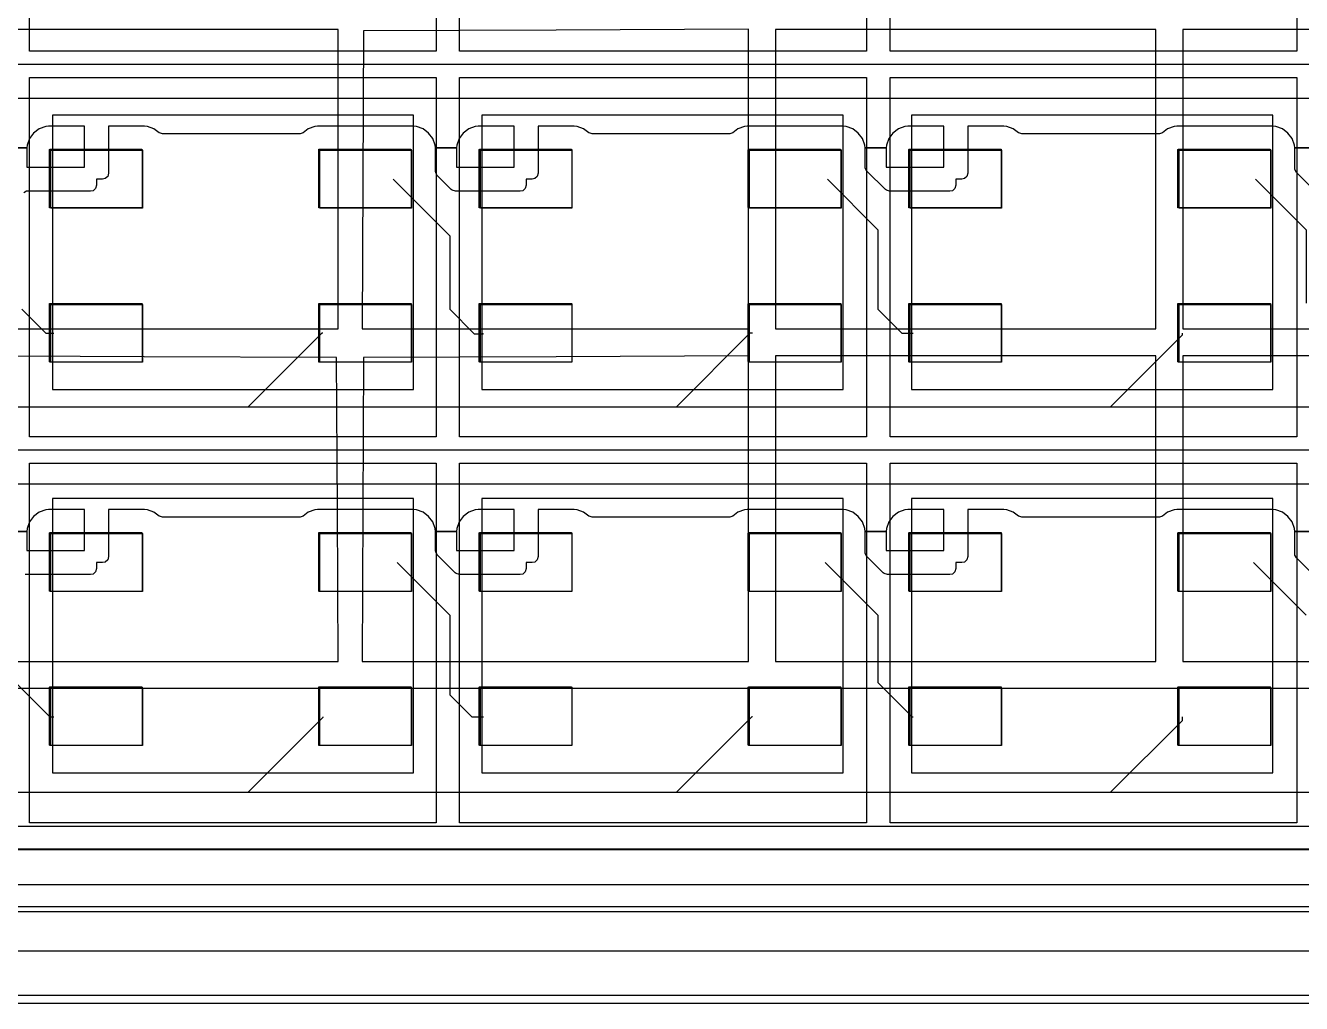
# Model space of a CAD drawing. Header units: millimetres. Extents: x -1.3 to 64.8, y -0.8 to 38.3.
# Drawn here: x 24.37 to 50.87, y -0.77 to 19.53 of the extents above; entities that cross this region are included whole.
import ezdxf

# ---------------------------------------------------------------- set-up
doc = ezdxf.new("R2010")
doc.units = ezdxf.units.MM
for name, color, linetype in [('border', 7, 'CONTINUOUS'), ('cut', 7, 'CONTINUOUS'), ('grid', 7, 'CONTINUOUS'), ('inner', 7, 'CONTINUOUS'), ('pcb', 7, 'CONTINUOUS'), ('stuffs', 7, 'CONTINUOUS'), ('Tobinner', 7, 'CONTINUOUS'), ('Topborder', 7, 'CONTINUOUS')]:
    doc.layers.add(name, color=color, linetype=linetype)

msp = doc.modelspace()

# ---------------------------------------------------------------- linework, layer by layer
at = {"layer": 'border', "color": 7}
msp.add_lwpolyline([(-0.069511, 37.23564), (62.43294, 37.23564), (62.43294, 0.31104), (-0.069511, 0.31104)], close=True, dxfattribs=at)
at = {"layer": 'cut', "color": 7}
msp.add_lwpolyline([(15.024196, 35.01991), (60.201652, 35.03441), (60.201652, 2.42957), (15.037168, 2.42957)], close=True, dxfattribs=at)
at = {"layer": 'grid', "color": 7}
for points in [[(15.026577, 35.02195), (15.026577, 2.42693), (60.196081, 2.42693), (60.196081, 35.02205)], [(24.450291, 26.46379), (32.899472, 26.46379), (32.899472, 19.00043), (24.450291, 19.00043)], [(33.385387, 26.46379), (41.836731, 26.46379), (41.836731, 19.00043), (33.385387, 19.00043)], [(42.323186, 26.46379), (50.772368, 26.46379), (50.772368, 19.00043), (42.323186, 19.00043)], [(24.450291, 18.45184), (32.899472, 18.45184), (32.899472, 10.99092), (24.450291, 10.99092)], [(33.385387, 18.45184), (41.836731, 18.45184), (41.836731, 10.99092), (33.385387, 10.99092)], [(42.323186, 18.45184), (50.772368, 18.45184), (50.772368, 10.99092), (42.323186, 10.99092)], [(24.450291, 10.44174), (32.899472, 10.44174), (32.899472, 2.97897), (24.450291, 2.97897)], [(33.385387, 10.44174), (41.836731, 10.44174), (41.836731, 2.97897), (33.385387, 2.97897)], [(42.323186, 10.44174), (50.772368, 10.44174), (50.772368, 2.97897), (42.323186, 2.97897)]]:
    msp.add_lwpolyline(points, close=True, dxfattribs=at)
at = {"layer": 'inner', "color": 7}
msp.add_lwpolyline([(1.277026, 18.83154), (1.277026, 36.42633), (31.3995, 36.42633), (61.521972, 36.42633), (61.521972, 18.83154), (61.521972, 1.23675), (31.3995, 1.23675), (1.277026, 1.23675)], close=True, dxfattribs=at)
at = {"layer": 'pcb', "color": 7}
for points in [[(1.8009, 35.99884), (29.946, 35.99884), (30.0131, 35.97914), (30.0588, 35.92634), (30.07, 35.87484), (30.07, 34.27134), (44.0262, 34.27134), (44.0262, 35.87484), (44.0459, 35.94184), (44.0987, 35.98764), (44.1502, 35.99884), (60.8769, 35.99884), (60.9439, 35.97914), (60.9897, 35.92634), (61.0009, 35.87484), (61.0009, 1.81784), (60.9812, 1.75084), (60.9284, 1.70504), (60.8769, 1.69384), (13.4529, 1.69384)], [(58.1994, 24.30734), (59.7234, 22.78334), (59.7234, 19.98934), (58.4534, 18.71934), (15.7814, 18.71934), (15.2734, 18.21134), (15.2734, 13.40264)], [(16.1229, 18.01884), (58.5224, 18.01884)], [(23.9629, 16.98784), (24.3962, 16.98784), (24.3962, 16.59004), (25.5961, 16.59004), (25.5961, 17.44004), (24.8483, 17.44004), (24.7888, 17.43364), (24.7888, 17.43364), (24.6541, 17.38334), (24.6541, 17.38334), (24.539, 17.29724), (24.539, 17.29724), (24.4528, 17.18214), (24.4528, 17.18214), (24.4026, 17.04734), (24.4026, 17.04734), (24.3962, 16.98784), (23.9629, 16.98784)], [(51.1617, 16.98784), (50.7284, 16.98784), (50.7284, 16.98784), (50.7284, 16.98784), (50.7224, 17.04754), (50.6721, 17.18234), (50.6721, 17.18234), (50.5859, 17.29754), (50.5859, 17.29754), (50.4707, 17.38384), (50.4707, 17.38384), (50.3358, 17.43414), (50.3358, 17.43414), (50.2762, 17.44054), (50.2762, 17.44054), (50.2762, 17.44054), (50.2762, 17.44054), (48.2805, 17.44054), (48.2805, 17.44054), (48.2209, 17.43414), (48.086, 17.38384), (48.086, 17.38384), (47.9804, 17.30474), (47.9149, 17.28034), (47.9061, 17.28004), (45.0618, 17.28004), (44.9947, 17.29974), (44.9875, 17.30474), (44.8824, 17.38334), (44.8824, 17.38334), (44.7477, 17.43364), (44.7477, 17.43364), (44.6882, 17.44004), (43.9403, 17.44004), (43.9403, 16.46404), (43.9207, 16.39694), (43.8679, 16.35124), (43.8164, 16.34004), (43.6903, 16.34004), (43.6903, 16.21404), (43.6707, 16.14694), (43.6179, 16.10124), (43.5664, 16.09004), (42.3128, 16.09004), (42.2457, 16.10974), (42.2251, 16.12634), (41.8427, 16.50864), (41.8092, 16.57004), (41.8064, 16.59634), (41.8064, 16.98784), (42.2396, 16.98784), (42.2396, 16.59004), (43.4396, 16.59004), (43.4396, 17.44004), (42.6918, 17.44004), (42.6323, 17.43364), (42.6323, 17.43364), (42.4976, 17.38334), (42.4976, 17.38334), (42.3825, 17.29724), (42.3825, 17.29724), (42.2963, 17.18214), (42.2963, 17.18214), (42.2461, 17.04734), (42.2461, 17.04734), (42.2396, 16.98784), (41.8064, 16.98784), (41.8064, 16.98784), (41.8064, 16.98784), (41.8, 17.04754), (41.7497, 17.18234), (41.7497, 17.18234), (41.6634, 17.29754), (41.6634, 17.29754), (41.5482, 17.38384), (41.5482, 17.38384), (41.4134, 17.43414), (41.4134, 17.43414), (41.3538, 17.44054), (41.3538, 17.44054), (41.3538, 17.44054), (41.3538, 17.44054), (39.358, 17.44054), (39.358, 17.44054), (39.2984, 17.43414), (39.1636, 17.38384), (39.1636, 17.38384), (39.058, 17.30474), (38.9925, 17.28034), (38.9836, 17.28004), (36.1393, 17.28004), (36.0723, 17.29974), (36.065, 17.30474), (35.96, 17.38334), (35.96, 17.38334), (35.8253, 17.43364), (35.8253, 17.43364), (35.7657, 17.44004), (35.0179, 17.44004), (35.0179, 16.46404), (34.9982, 16.39694), (34.9454, 16.35124), (34.8939, 16.34004), (34.7679, 16.34004), (34.7679, 16.21404), (34.7482, 16.14694), (34.6954, 16.10124), (34.6439, 16.09004), (33.2958, 16.09004), (33.2287, 16.10974), (33.2081, 16.12634), (32.921, 16.41344), (32.8875, 16.47474), (32.8846, 16.50114), (32.8846, 16.98784), (33.3179, 16.98784), (33.3179, 16.59004), (34.5179, 16.59004), (34.5179, 17.44004), (33.7701, 17.44004), (33.7105, 17.43364), (33.7105, 17.43364), (33.5758, 17.38334), (33.5758, 17.38334), (33.4607, 17.29724), (33.4607, 17.29724), (33.3745, 17.18214), (33.3745, 17.18214), (33.3243, 17.04734), (33.3243, 17.04734), (33.3179, 16.98784), (32.8846, 16.98784), (32.8846, 16.98784), (32.8846, 16.98784), (32.8782, 17.04754), (32.8279, 17.18234), (32.8279, 17.18234), (32.7417, 17.29754), (32.7417, 17.29754), (32.6265, 17.38384), (32.6265, 17.38384), (32.4916, 17.43414), (32.4916, 17.43414), (32.432, 17.44054), (32.432, 17.44054), (32.432, 17.44054), (32.432, 17.44054), (30.4363, 17.44054), (30.4363, 17.44054), (30.3767, 17.43414), (30.2418, 17.38384), (30.2418, 17.38384), (30.1362, 17.30474), (30.0707, 17.28034), (30.0619, 17.28004), (27.2176, 17.28004), (27.1505, 17.29974), (27.1433, 17.30474), (27.0382, 17.38334), (27.0382, 17.38334), (26.9035, 17.43364), (26.9035, 17.43364), (26.844, 17.44004), (26.0961, 17.44004), (26.0961, 16.46404), (26.0765, 16.39694), (26.0237, 16.35124), (25.9721, 16.34004), (25.8461, 16.34004), (25.8461, 16.21404), (25.8265, 16.14694), (25.7737, 16.10124), (25.7221, 16.09004), (24.3934, 16.09004), (24.3381, 16.05984)], [(51.1151, 16.12634), (50.7645, 16.47694), (50.731, 16.53824), (50.728, 16.56464), (50.728, 16.98784), (51.1613, 16.98784)], [(32.0037, 16.34004), (33.1804, 15.16334)], [(41.0207, 16.34004), (42.0704, 15.29034), (42.0704, 13.63934), (42.5697, 13.14004), (42.8007, 13.14004)], [(49.9107, 16.34004), (50.9604, 15.29034), (50.9604, 13.76634)], [(33.1804, 15.16334), (33.1804, 13.63934), (33.6884, 13.13134), (33.8702, 13.13134)], [(24.2904, 13.63934), (24.7897, 13.14004)], [(28.9894, 11.60734), (22.6394, 11.60734), (21.6234, 12.62334), (21.6234, 13.14004)], [(24.7897, 13.14004), (24.9571, 13.14004)], [(39.4669, 13.14004), (39.4121, 13.14004), (37.8794, 11.60734), (28.9894, 11.60734)], [(30.5452, 13.14004), (30.5221, 13.14004), (28.9894, 11.60734)], [(33.8702, 13.13134), (33.8789, 13.14004)], [(48.3886, 13.14004), (48.3886, 13.09964), (46.8964, 11.60734), (37.8794, 11.60734)], [(55.7864, 11.60734), (46.8964, 11.60734)], [(15.9084, 10.71834), (58.8294, 10.71834)], [(16.2499, 10.01784), (58.8984, 10.01784)], [(23.9629, 9.02914), (24.3962, 9.02914), (24.3962, 8.63134), (25.5961, 8.63134), (25.5961, 9.48134), (24.8483, 9.48134), (24.7888, 9.47494), (24.7888, 9.47494), (24.6541, 9.42474), (24.6541, 9.42474), (24.539, 9.33854), (24.539, 9.33854), (24.4528, 9.22344), (24.4528, 9.22344), (24.4026, 9.08874), (24.4026, 9.08874), (24.3962, 9.02914), (23.9629, 9.02914)], [(51.1617, 9.02914), (50.7284, 9.02914), (50.7284, 9.02924), (50.7284, 9.02924), (50.7224, 9.08884), (50.6721, 9.22364), (50.6721, 9.22364), (50.5859, 9.33884), (50.5859, 9.33884), (50.4707, 9.42514), (50.4707, 9.42514), (50.3358, 9.47544), (50.3358, 9.47544), (50.2762, 9.48184), (50.2762, 9.48184), (50.2762, 9.48184), (50.2762, 9.48184), (48.2805, 9.48184), (48.2805, 9.48184), (48.2209, 9.47544), (48.086, 9.42514), (48.086, 9.42514), (47.9804, 9.34604), (47.9149, 9.32164), (47.9061, 9.32134), (45.0618, 9.32134), (44.9947, 9.34104), (44.9875, 9.34604), (44.8824, 9.42474), (44.8824, 9.42474), (44.7477, 9.47494), (44.7477, 9.47494), (44.6875, 9.48134), (43.9396, 9.48134), (43.9396, 8.50534), (43.92, 8.43834), (43.8672, 8.39254), (43.8157, 8.38134), (43.6896, 8.38134), (43.6896, 8.25534), (43.67, 8.18834), (43.6172, 8.14254), (43.5657, 8.13134), (42.2704, 8.13134), (42.2034, 8.15104), (42.1827, 8.16764), (41.8427, 8.50764), (41.8092, 8.56904), (41.8064, 8.59534), (41.8064, 9.02914), (42.2396, 9.02914), (42.2396, 8.63134), (43.4396, 8.63134), (43.4396, 9.48134), (42.6918, 9.48134), (42.6323, 9.47494), (42.6323, 9.47494), (42.4976, 9.42474), (42.4976, 9.42474), (42.3825, 9.33854), (42.3825, 9.33854), (42.2963, 9.22344), (42.2963, 9.22344), (42.2461, 9.08874), (42.2461, 9.08874), (42.2396, 9.02914), (41.8064, 9.02914), (41.8064, 9.02924), (41.8064, 9.02924), (41.8, 9.08884), (41.7497, 9.22364), (41.7497, 9.22364), (41.6634, 9.33884), (41.6634, 9.33884), (41.5482, 9.42514), (41.5482, 9.42514), (41.4134, 9.47544), (41.4134, 9.47544), (41.3538, 9.48184), (41.3538, 9.48184), (41.3538, 9.48184), (41.3538, 9.48184), (39.358, 9.48184), (39.358, 9.48184), (39.2984, 9.47544), (39.1636, 9.42514), (39.1636, 9.42514), (39.058, 9.34604), (38.9925, 9.32164), (38.9836, 9.32134), (36.1393, 9.32134), (36.0723, 9.34104), (36.065, 9.34604), (35.96, 9.42474), (35.96, 9.42474), (35.8253, 9.47494), (35.8253, 9.47494), (35.7657, 9.48134), (35.0179, 9.48134), (35.0179, 8.50534), (34.9982, 8.43834), (34.9454, 8.39254), (34.8939, 8.38134), (34.7679, 8.38134), (34.7679, 8.25534), (34.7482, 8.18834), (34.6954, 8.14254), (34.6439, 8.13134), (33.3804, 8.13134), (33.3134, 8.15104), (33.2927, 8.16764), (32.921, 8.53944), (32.8875, 8.60074), (32.8846, 8.62714), (32.8846, 9.02914), (33.3179, 9.02914), (33.3179, 8.63134), (34.5179, 8.63134), (34.5179, 9.48134), (33.7701, 9.48134), (33.7105, 9.47494), (33.7105, 9.47494), (33.5758, 9.42474), (33.5758, 9.42474), (33.4607, 9.33854), (33.4607, 9.33854), (33.3745, 9.22344), (33.3745, 9.22344), (33.3243, 9.08874), (33.3243, 9.08874), (33.3179, 9.02914), (32.8846, 9.02914), (32.8846, 9.02924), (32.8846, 9.02924), (32.8782, 9.08884), (32.8279, 9.22364), (32.8279, 9.22364), (32.7417, 9.33884), (32.7417, 9.33884), (32.6265, 9.42514), (32.6265, 9.42514), (32.4916, 9.47544), (32.4916, 9.47544), (32.432, 9.48184), (32.432, 9.48184), (32.432, 9.48184), (32.432, 9.48184), (30.4363, 9.48184), (30.4363, 9.48184), (30.3767, 9.47544), (30.2418, 9.42514), (30.2418, 9.42514), (30.1362, 9.34604), (30.0707, 9.32164), (30.0619, 9.32134), (27.2176, 9.32134), (27.1505, 9.34104), (27.1433, 9.34604), (27.0382, 9.42474), (27.0382, 9.42474), (26.9035, 9.47494), (26.9035, 9.47494), (26.844, 9.48134), (26.0961, 9.48134), (26.0961, 8.50534), (26.0765, 8.43834), (26.0237, 8.39254), (25.9721, 8.38134), (25.8461, 8.38134), (25.8461, 8.25534), (25.8265, 8.18834), (25.7737, 8.14254), (25.7221, 8.13134), (24.3634, 8.13134)], [(51.0727, 8.16764), (50.7645, 8.47594), (50.731, 8.53724), (50.728, 8.56364), (50.728, 9.02914), (51.1613, 9.02914)], [(23.0714, 8.38134), (24.1634, 7.28934), (24.1634, 5.89234), (24.8744, 5.18134), (24.9571, 5.18134)], [(32.0884, 8.38134), (33.1804, 7.28934), (33.1804, 5.63834), (33.6374, 5.18134), (33.8789, 5.18134)], [(40.9784, 8.38134), (42.0704, 7.28934), (42.0704, 5.89234), (42.7814, 5.18134), (42.8007, 5.18134)], [(49.8684, 8.38134), (50.9604, 7.28934)], [(28.9894, 3.60634), (22.6394, 3.60634), (21.6234, 4.62234), (21.6234, 5.18134)], [(30.5452, 5.18134), (30.5452, 5.16214), (28.9894, 3.60634)], [(39.4544, 5.18134), (37.8794, 3.60634)], [(39.4669, 5.18134), (39.4544, 5.18134)], [(48.3886, 5.18134), (48.3886, 5.09864), (46.8964, 3.60634)], [(37.8794, 3.60634), (28.9894, 3.60634)], [(46.8964, 3.60634), (37.8794, 3.60634)], [(55.7864, 3.60634), (46.8964, 3.60634)], [(15.2044, 2.90584), (55.8554, 2.90584)], [(61.5212, 1.1314), (1.1962, 1.1314)]]:
    msp.add_lwpolyline(points, dxfattribs=at)
at = {"layer": 'pcb', "color": 3}
for points in [[(32.4276, 11.97164), (32.4276, 17.67164), (24.9276, 17.67164)], [(24.9276, 17.67164), (24.9276, 11.97164)], [(41.3493, 11.97164), (41.3493, 17.67164), (33.8493, 17.67164)], [(33.8493, 17.67164), (33.8493, 11.97164)], [(50.271, 11.97164), (50.271, 17.67164), (42.771, 17.67164)], [(42.771, 17.67164), (42.771, 11.97164)], [(24.9276, 11.97164), (32.4276, 11.97164)], [(33.8493, 11.97164), (41.3493, 11.97164)], [(42.771, 11.97164), (50.271, 11.97164)], [(32.4276, 4.01294), (32.4276, 9.71294), (24.9276, 9.71294)], [(24.9276, 9.71294), (24.9276, 4.01294)], [(41.3493, 4.01294), (41.3493, 9.71294), (33.8493, 9.71294)], [(33.8493, 9.71294), (33.8493, 4.01294)], [(50.271, 4.01294), (50.271, 9.71294), (42.771, 9.71294)], [(42.771, 9.71294), (42.771, 4.01294)], [(24.9276, 4.01294), (32.4276, 4.01294)], [(33.8493, 4.01294), (41.3493, 4.01294)], [(42.771, 4.01294), (50.271, 4.01294)]]:
    msp.add_lwpolyline(points, dxfattribs=at)
at = {"layer": 'pcb', "color": 7}
for points in [[(26.7898, 15.75244), (26.7891, 15.74854), (26.7869, 15.74534), (26.7837, 15.74314), (26.7798, 15.74244), (24.8799, 15.74244), (24.876, 15.74314), (24.8728, 15.74534), (24.8706, 15.74854), (24.8698, 15.75244), (24.8698, 16.95244), (24.8706, 16.95624), (24.8728, 16.95944), (24.876, 16.96164), (24.8799, 16.96244), (26.7798, 16.96244), (26.7837, 16.96164), (26.7869, 16.95944), (26.7891, 16.95624), (26.7898, 16.95244)], [(32.3778, 15.75244), (32.3771, 15.74854), (32.3749, 15.74534), (32.3717, 15.74314), (32.3679, 15.74244), (30.4678, 15.74244), (30.464, 15.74314), (30.4608, 15.74534), (30.4586, 15.74854), (30.4578, 15.75244), (30.4578, 16.95244), (30.4586, 16.95624), (30.4608, 16.95944), (30.464, 16.96164), (30.4678, 16.96244), (32.3679, 16.96244), (32.3717, 16.96164), (32.3749, 16.95944), (32.3771, 16.95624), (32.3778, 16.95244)], [(35.7116, 15.75244), (35.7108, 15.74854), (35.7087, 15.74534), (35.7054, 15.74314), (35.7016, 15.74244), (33.8016, 15.74244), (33.7978, 15.74314), (33.7945, 15.74534), (33.7924, 15.74854), (33.7916, 15.75244), (33.7916, 16.95244), (33.7924, 16.95624), (33.7945, 16.95944), (33.7978, 16.96164), (33.8016, 16.96244), (35.7016, 16.96244), (35.7054, 16.96164), (35.7087, 16.95944), (35.7108, 16.95624), (35.7116, 16.95244)], [(41.2996, 15.75244), (41.2988, 15.74854), (41.2967, 15.74534), (41.2934, 15.74314), (41.2896, 15.74244), (39.3896, 15.74244), (39.3858, 15.74314), (39.3825, 15.74534), (39.3804, 15.74854), (39.3796, 15.75244), (39.3796, 16.95244), (39.3804, 16.95624), (39.3825, 16.95944), (39.3858, 16.96164), (39.3896, 16.96244), (41.2896, 16.96244), (41.2934, 16.96164), (41.2967, 16.95944), (41.2988, 16.95624), (41.2996, 16.95244)], [(44.6333, 15.75244), (44.6326, 15.74854), (44.6304, 15.74534), (44.6272, 15.74314), (44.6233, 15.74244), (42.7233, 15.74244), (42.7195, 15.74314), (42.7163, 15.74534), (42.7141, 15.74854), (42.7134, 15.75244), (42.7134, 16.95244), (42.7141, 16.95624), (42.7163, 16.95944), (42.7195, 16.96164), (42.7233, 16.96244), (44.6233, 16.96244), (44.6272, 16.96164), (44.6304, 16.95944), (44.6326, 16.95624), (44.6333, 16.95244)], [(50.2213, 15.75244), (50.2206, 15.74854), (50.2184, 15.74534), (50.2152, 15.74314), (50.2113, 15.74244), (48.3114, 15.74244), (48.3075, 15.74314), (48.3043, 15.74534), (48.3021, 15.74854), (48.3013, 15.75244), (48.3013, 16.95244), (48.3021, 16.95624), (48.3043, 16.95944), (48.3075, 16.96164), (48.3114, 16.96244), (50.2113, 16.96244), (50.2152, 16.96164), (50.2184, 16.95944), (50.2206, 16.95624), (50.2213, 16.95244)], [(26.7961, 16.94004), (26.7961, 15.74004), (24.8962, 15.74004), (24.8962, 16.94004)], [(32.3842, 16.94004), (32.3842, 15.74004), (30.4841, 15.74004), (30.4841, 16.94004)], [(35.7179, 16.94004), (35.7179, 15.74004), (33.8179, 15.74004), (33.8179, 16.94004)], [(41.3059, 16.94004), (41.3059, 15.74004), (39.4059, 15.74004), (39.4059, 16.94004)], [(44.6396, 16.94004), (44.6396, 15.74004), (42.7396, 15.74004), (42.7396, 16.94004)], [(50.2276, 16.94004), (50.2276, 15.74004), (48.3277, 15.74004), (48.3277, 16.94004)], [(26.7898, 12.55244), (26.7891, 12.54854), (26.7869, 12.54534), (26.7837, 12.54314), (26.7798, 12.54244), (24.8799, 12.54244), (24.876, 12.54314), (24.8728, 12.54534), (24.8706, 12.54854), (24.8698, 12.55244), (24.8698, 13.75244), (24.8706, 13.75624), (24.8728, 13.75944), (24.876, 13.76164), (24.8799, 13.76244), (26.7798, 13.76244), (26.7837, 13.76164), (26.7869, 13.75944), (26.7891, 13.75624), (26.7898, 13.75244)], [(26.7961, 13.74004), (26.7961, 12.54004), (24.8962, 12.54004), (24.8962, 13.74004)], [(32.3778, 12.55244), (32.3771, 12.54854), (32.3749, 12.54534), (32.3717, 12.54314), (32.3679, 12.54244), (30.4678, 12.54244), (30.464, 12.54314), (30.4608, 12.54534), (30.4586, 12.54854), (30.4578, 12.55244), (30.4578, 13.75244), (30.4586, 13.75624), (30.4608, 13.75944), (30.464, 13.76164), (30.4678, 13.76244), (32.3679, 13.76244), (32.3717, 13.76164), (32.3749, 13.75944), (32.3771, 13.75624), (32.3778, 13.75244)], [(32.3842, 13.74004), (32.3842, 12.54004), (30.4841, 12.54004), (30.4841, 13.74004)], [(35.7116, 12.55244), (35.7108, 12.54854), (35.7087, 12.54534), (35.7054, 12.54314), (35.7016, 12.54244), (33.8016, 12.54244), (33.7978, 12.54314), (33.7945, 12.54534), (33.7924, 12.54854), (33.7916, 12.55244), (33.7916, 13.75244), (33.7924, 13.75624), (33.7945, 13.75944), (33.7978, 13.76164), (33.8016, 13.76244), (35.7016, 13.76244), (35.7054, 13.76164), (35.7087, 13.75944), (35.7108, 13.75624), (35.7116, 13.75244)], [(35.7179, 13.74004), (35.7179, 12.54004), (33.8179, 12.54004), (33.8179, 13.74004)], [(41.2996, 12.55244), (41.2988, 12.54854), (41.2967, 12.54534), (41.2934, 12.54314), (41.2896, 12.54244), (39.3896, 12.54244), (39.3858, 12.54314), (39.3825, 12.54534), (39.3804, 12.54854), (39.3796, 12.55244), (39.3796, 13.75244), (39.3804, 13.75624), (39.3825, 13.75944), (39.3858, 13.76164), (39.3896, 13.76244), (41.2896, 13.76244), (41.2934, 13.76164), (41.2967, 13.75944), (41.2988, 13.75624), (41.2996, 13.75244)], [(41.3059, 13.74004), (41.3059, 12.54004), (39.4059, 12.54004), (39.4059, 13.74004)], [(44.6333, 12.55244), (44.6326, 12.54854), (44.6304, 12.54534), (44.6272, 12.54314), (44.6233, 12.54244), (42.7233, 12.54244), (42.7195, 12.54314), (42.7163, 12.54534), (42.7141, 12.54854), (42.7134, 12.55244), (42.7134, 13.75244), (42.7141, 13.75624), (42.7163, 13.75944), (42.7195, 13.76164), (42.7233, 13.76244), (44.6233, 13.76244), (44.6272, 13.76164), (44.6304, 13.75944), (44.6326, 13.75624), (44.6333, 13.75244)], [(44.6396, 13.74004), (44.6396, 12.54004), (42.7396, 12.54004), (42.7396, 13.74004)], [(50.2213, 12.55244), (50.2206, 12.54854), (50.2184, 12.54534), (50.2152, 12.54314), (50.2113, 12.54244), (48.3114, 12.54244), (48.3075, 12.54314), (48.3043, 12.54534), (48.3021, 12.54854), (48.3013, 12.55244), (48.3013, 13.75244), (48.3021, 13.75624), (48.3043, 13.75944), (48.3075, 13.76164), (48.3114, 13.76244), (50.2113, 13.76244), (50.2152, 13.76164), (50.2184, 13.75944), (50.2206, 13.75624), (50.2213, 13.75244)], [(50.2276, 13.74004), (50.2276, 12.54004), (48.3277, 12.54004), (48.3277, 13.74004)], [(26.7898, 7.79374), (26.7891, 7.78994), (26.7869, 7.78664), (26.7837, 7.78454), (26.7798, 7.78374), (24.8799, 7.78374), (24.876, 7.78454), (24.8728, 7.78664), (24.8706, 7.78994), (24.8698, 7.79374), (24.8698, 8.99374), (24.8706, 8.99754), (24.8728, 9.00084), (24.876, 9.00294), (24.8799, 9.00374), (26.7798, 9.00374), (26.7837, 9.00294), (26.7869, 9.00084), (26.7891, 8.99754), (26.7898, 8.99374)], [(26.7961, 8.98134), (26.7961, 7.78134), (24.8962, 7.78134), (24.8962, 8.98134)], [(32.3778, 7.79374), (32.3771, 7.78994), (32.3749, 7.78664), (32.3717, 7.78454), (32.3679, 7.78374), (30.4678, 7.78374), (30.464, 7.78454), (30.4608, 7.78664), (30.4586, 7.78994), (30.4578, 7.79374), (30.4578, 8.99374), (30.4586, 8.99754), (30.4608, 9.00084), (30.464, 9.00294), (30.4678, 9.00374), (32.3679, 9.00374), (32.3717, 9.00294), (32.3749, 9.00084), (32.3771, 8.99754), (32.3778, 8.99374)], [(32.3842, 8.98134), (32.3842, 7.78134), (30.4841, 7.78134), (30.4841, 8.98134)], [(35.7116, 7.79374), (35.7108, 7.78994), (35.7087, 7.78664), (35.7054, 7.78454), (35.7016, 7.78374), (33.8016, 7.78374), (33.7978, 7.78454), (33.7945, 7.78664), (33.7924, 7.78994), (33.7916, 7.79374), (33.7916, 8.99374), (33.7924, 8.99754), (33.7945, 9.00084), (33.7978, 9.00294), (33.8016, 9.00374), (35.7016, 9.00374), (35.7054, 9.00294), (35.7087, 9.00084), (35.7108, 8.99754), (35.7116, 8.99374)], [(35.7179, 8.98134), (35.7179, 7.78134), (33.8179, 7.78134), (33.8179, 8.98134)], [(41.2996, 7.79374), (41.2988, 7.78994), (41.2967, 7.78664), (41.2934, 7.78454), (41.2896, 7.78374), (39.3896, 7.78374), (39.3858, 7.78454), (39.3825, 7.78664), (39.3804, 7.78994), (39.3796, 7.79374), (39.3796, 8.99374), (39.3804, 8.99754), (39.3825, 9.00084), (39.3858, 9.00294), (39.3896, 9.00374), (41.2896, 9.00374), (41.2934, 9.00294), (41.2967, 9.00084), (41.2988, 8.99754), (41.2996, 8.99374)], [(41.3059, 8.98134), (41.3059, 7.78134), (39.4059, 7.78134), (39.4059, 8.98134)], [(44.6333, 7.79374), (44.6326, 7.78994), (44.6304, 7.78664), (44.6272, 7.78454), (44.6233, 7.78374), (42.7233, 7.78374), (42.7195, 7.78454), (42.7163, 7.78664), (42.7141, 7.78994), (42.7134, 7.79374), (42.7134, 8.99374), (42.7141, 8.99754), (42.7163, 9.00084), (42.7195, 9.00294), (42.7233, 9.00374), (44.6233, 9.00374), (44.6272, 9.00294), (44.6304, 9.00084), (44.6326, 8.99754), (44.6333, 8.99374)], [(44.6396, 8.98134), (44.6396, 7.78134), (42.7396, 7.78134), (42.7396, 8.98134)], [(50.2213, 7.79374), (50.2206, 7.78994), (50.2184, 7.78664), (50.2152, 7.78454), (50.2113, 7.78374), (48.3114, 7.78374), (48.3075, 7.78454), (48.3043, 7.78664), (48.3021, 7.78994), (48.3013, 7.79374), (48.3013, 8.99374), (48.3021, 8.99754), (48.3043, 9.00084), (48.3075, 9.00294), (48.3114, 9.00374), (50.2113, 9.00374), (50.2152, 9.00294), (50.2184, 9.00084), (50.2206, 8.99754), (50.2213, 8.99374)], [(50.2276, 8.98134), (50.2276, 7.78134), (48.3277, 7.78134), (48.3277, 8.98134)], [(26.7898, 4.59374), (26.7891, 4.58994), (26.7869, 4.58664), (26.7837, 4.58454), (26.7798, 4.58374), (24.8799, 4.58374), (24.876, 4.58454), (24.8728, 4.58664), (24.8706, 4.58994), (24.8698, 4.59374), (24.8698, 5.79374), (24.8706, 5.79754), (24.8728, 5.80084), (24.876, 5.80294), (24.8799, 5.80374), (26.7798, 5.80374), (26.7837, 5.80294), (26.7869, 5.80084), (26.7891, 5.79754), (26.7898, 5.79374)], [(26.7961, 5.78134), (26.7961, 4.58134), (24.8962, 4.58134), (24.8962, 5.78134)], [(32.3778, 4.59374), (32.3771, 4.58994), (32.3749, 4.58664), (32.3717, 4.58454), (32.3679, 4.58374), (30.4678, 4.58374), (30.464, 4.58454), (30.4608, 4.58664), (30.4586, 4.58994), (30.4578, 4.59374), (30.4578, 5.79374), (30.4586, 5.79754), (30.4608, 5.80084), (30.464, 5.80294), (30.4678, 5.80374), (32.3679, 5.80374), (32.3717, 5.80294), (32.3749, 5.80084), (32.3771, 5.79754), (32.3778, 5.79374)], [(32.3842, 5.78134), (32.3842, 4.58134), (30.4841, 4.58134), (30.4841, 5.78134)], [(35.7116, 4.59374), (35.7108, 4.58994), (35.7087, 4.58664), (35.7054, 4.58454), (35.7016, 4.58374), (33.8016, 4.58374), (33.7978, 4.58454), (33.7945, 4.58664), (33.7924, 4.58994), (33.7916, 4.59374), (33.7916, 5.79374), (33.7924, 5.79754), (33.7945, 5.80084), (33.7978, 5.80294), (33.8016, 5.80374), (35.7016, 5.80374), (35.7054, 5.80294), (35.7087, 5.80084), (35.7108, 5.79754), (35.7116, 5.79374)], [(35.7179, 5.78134), (35.7179, 4.58134), (33.8179, 4.58134), (33.8179, 5.78134)], [(41.2996, 4.59374), (41.2988, 4.58994), (41.2967, 4.58664), (41.2934, 4.58454), (41.2896, 4.58374), (39.3896, 4.58374), (39.3858, 4.58454), (39.3825, 4.58664), (39.3804, 4.58994), (39.3796, 4.59374), (39.3796, 5.79374), (39.3804, 5.79754), (39.3825, 5.80084), (39.3858, 5.80294), (39.3896, 5.80374), (41.2896, 5.80374), (41.2934, 5.80294), (41.2967, 5.80084), (41.2988, 5.79754), (41.2996, 5.79374)], [(41.3059, 5.78134), (41.3059, 4.58134), (39.4059, 4.58134), (39.4059, 5.78134)], [(44.6333, 4.59374), (44.6326, 4.58994), (44.6304, 4.58664), (44.6272, 4.58454), (44.6233, 4.58374), (42.7233, 4.58374), (42.7195, 4.58454), (42.7163, 4.58664), (42.7141, 4.58994), (42.7134, 4.59374), (42.7134, 5.79374), (42.7141, 5.79754), (42.7163, 5.80084), (42.7195, 5.80294), (42.7233, 5.80374), (44.6233, 5.80374), (44.6272, 5.80294), (44.6304, 5.80084), (44.6326, 5.79754), (44.6333, 5.79374)], [(44.6396, 5.78134), (44.6396, 4.58134), (42.7396, 4.58134), (42.7396, 5.78134)], [(50.2213, 4.59374), (50.2206, 4.58994), (50.2184, 4.58664), (50.2152, 4.58454), (50.2113, 4.58374), (48.3114, 4.58374), (48.3075, 4.58454), (48.3043, 4.58664), (48.3021, 4.58994), (48.3013, 4.59374), (48.3013, 5.79374), (48.3021, 5.79754), (48.3043, 5.80084), (48.3075, 5.80294), (48.3114, 5.80374), (50.2113, 5.80374), (50.2152, 5.80294), (50.2184, 5.80084), (50.2206, 5.79754), (50.2213, 5.79374)], [(50.2276, 5.78134), (50.2276, 4.58134), (48.3277, 4.58134), (48.3277, 5.78134)]]:
    msp.add_lwpolyline(points, close=True, dxfattribs=at)
at = {"layer": 'stuffs', "color": 7}
for points in [[(13.630998, 19.66879), (13.630998, 33.57205), (35.341228, 33.57205), (57.051459, 33.57205), (57.051459, 19.66879), (57.051459, 5.76553), (35.341228, 5.76553), (13.630998, 5.76553)], [(30.862327, 16.34074), (30.862327, 19.45109), (26.849979, 19.45109), (22.837628, 19.45109), (22.837628, 16.34074), (22.837628, 13.23039), (26.849979, 13.23039), (30.862327, 13.23039)], [(39.38468, 16.34127), (39.38468, 19.45207), (35.387884, 19.43607), (31.391086, 19.42007), (31.374946, 16.32527), (31.358806, 13.23048), (35.371733, 13.23048), (39.384663, 13.23048)], [(47.844827, 16.34074), (47.844827, 19.45109), (43.894685, 19.45109), (39.944544, 19.45109), (39.944544, 16.34074), (39.944544, 13.23039), (43.894685, 13.23039), (47.844827, 13.23039)], [(56.491596, 16.34074), (56.491596, 19.45109), (52.448143, 19.45109), (48.404691, 19.45109), (48.404691, 16.34074), (48.404691, 13.23039), (52.448143, 13.23039), (56.491596, 13.23039)], [(30.847346, 9.48235), (30.831236, 12.63936), (26.834437, 12.65536), (22.837639, 12.67136), (22.837639, 9.49835), (22.837639, 6.32533), (26.850558, 6.32533), (30.863478, 6.32533)], [(39.38468, 9.49835), (39.38468, 12.67137), (35.387884, 12.65537), (31.391086, 12.63937), (31.374976, 9.48236), (31.358866, 6.32536), (35.371786, 6.32536), (39.384703, 6.32536)], [(47.844827, 9.49782), (47.844827, 12.67038), (43.894685, 12.67038), (39.944544, 12.67038), (39.944544, 9.49782), (39.944544, 6.32527), (43.894685, 6.32527), (47.844827, 6.32527)], [(56.491596, 9.49782), (56.491596, 12.67038), (52.448143, 12.67038), (48.404691, 12.67038), (48.404691, 9.49782), (48.404691, 6.32527), (52.448143, 6.32527), (56.491596, 6.32527)]]:
    msp.add_lwpolyline(points, close=True, dxfattribs=at)
at = {"layer": 'Tobinner', "color": 7}
msp.add_lwpolyline([(-1.227659, 38.15188), (63.566853, 38.15188), (63.566853, -0.6052), (-1.227659, -0.6052)], close=True, dxfattribs=at)
at = {"layer": 'Topborder', "color": 7}
msp.add_lwpolyline([(-1.282258, 38.3192), (64.778044, 38.3192), (64.778044, -0.77252), (-1.282258, -0.77252)], close=True, dxfattribs=at)

doc.saveas('drawing.dxf')
